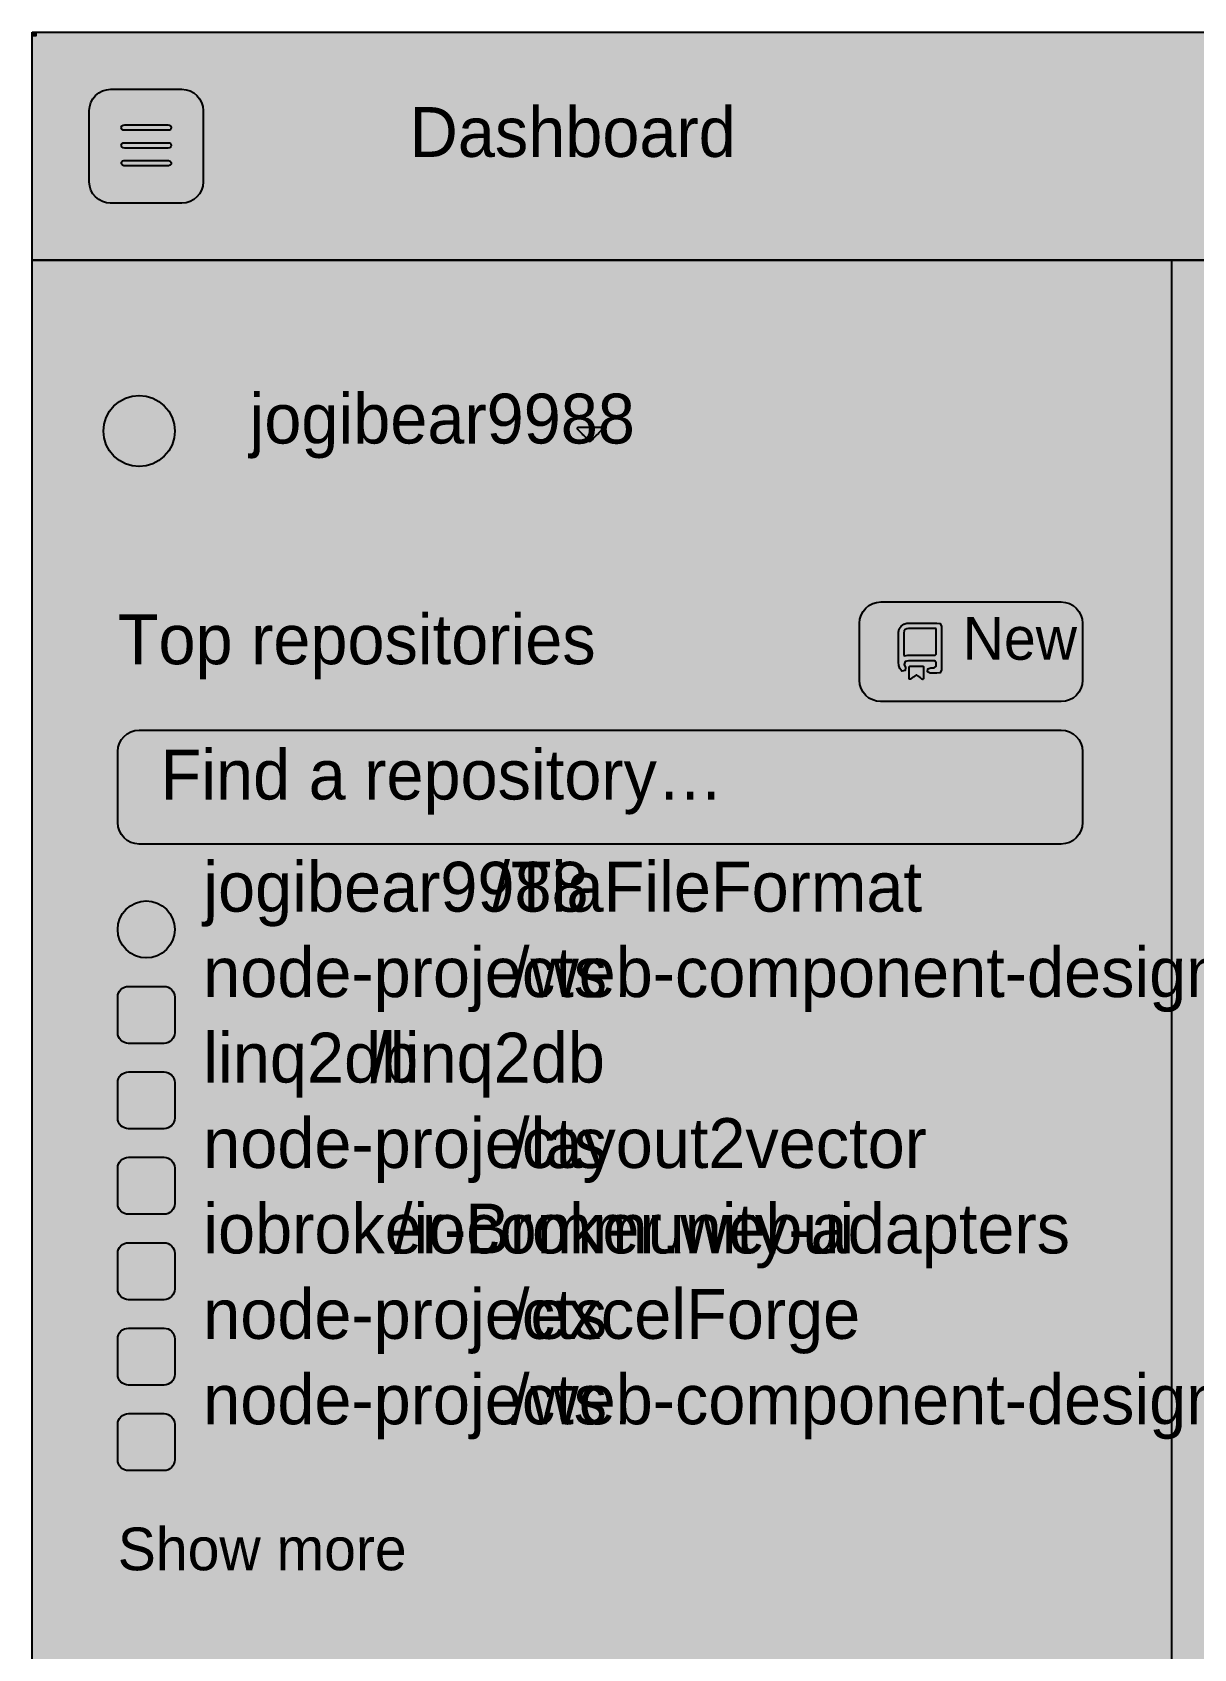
# Model space of a CAD drawing. Extents: x 0 to 2255, y 0 to 8703.
# Drawn here: x 0 to 326.2, y 8249 to 8703 of the extents above; entities that cross this region are included whole.
import ezdxf

# ---------------------------------------------------------------- set-up
doc = ezdxf.new("R2010")
doc.units = 0

msp = doc.modelspace()

# ---------------------------------------------------------------- hatches: boundary and pattern name
at = {"true_color": 0x0d1117}
for points in [[(0, 8703), (1280, 8703), (1280, 0.44), (0, 0.44)], [(0, 8639), (1280, 8639), (1280, 0.44), (0, 0.44)], [(0, 8639), (320, 8639), (320, 0.44), (0, 0.44)], [(30, 8507), (289, 8507), (289, 8507), (290.17, 8506.88), (291.3, 8506.54), (292.33, 8505.99), (293.24, 8505.24), (293.99, 8504.33), (294.54, 8503.3), (294.88, 8502.17), (295, 8501), (295, 8481), (295, 8481), (294.88, 8479.83), (294.54, 8478.7), (293.99, 8477.67), (293.24, 8476.76), (292.33, 8476.01), (291.3, 8475.46), (290.17, 8475.12), (289, 8475), (30, 8475), (30, 8475), (28.83, 8475.12), (27.7, 8475.46), (26.67, 8476.01), (25.76, 8476.76), (25.01, 8477.67), (24.46, 8478.7), (24.12, 8479.83), (24, 8481), (24, 8501), (24, 8501), (24.12, 8502.17), (24.46, 8503.3), (25.01, 8504.33), (25.76, 8505.24), (26.67, 8505.99), (27.7, 8506.54), (28.83, 8506.88), (30, 8507)]]:
    msp.add_hatch(color=256, dxfattribs=at).paths.add_polyline_path(points, flags=0)
at = {"true_color": 0x010409}
for points in [[(0, 8703), (1280, 8703), (1280, 8639), (0, 8639)], [(0, 8639), (1280, 8639), (1280, 0.44), (0, 0.44)]]:
    msp.add_hatch(color=256, dxfattribs=at).paths.add_polyline_path(points, flags=0)
at = {"true_color": 0x1f6feb}
msp.add_hatch(color=256, dxfattribs=at).paths.add_polyline_path([(0, 8703), (1, 8703), (1, 8702), (0, 8702)], flags=0)
at = {"true_color": 0x9198a1}
h = msp.add_hatch(color=256, dxfattribs=at)
h.paths.add_polyline_path([(25, 8676.25), (25.14, 8676.69), (25.5, 8676.96), (25.96, 8677), (26.43, 8677), (26.89, 8677), (27.36, 8677), (27.82, 8677), (28.29, 8677), (28.75, 8677), (29.21, 8677), (29.68, 8677), (30.14, 8677), (30.61, 8677), (31.07, 8677), (31.54, 8677), (32, 8677), (32.46, 8677), (32.93, 8677), (33.39, 8677), (33.86, 8677), (34.32, 8677), (34.79, 8677), (35.25, 8677), (35.71, 8677), (36.18, 8677), (36.64, 8677), (37.11, 8677), (37.57, 8677), (38.04, 8677), (38.5, 8676.96), (38.86, 8676.69), (39, 8676.25), (38.86, 8675.81), (38.5, 8675.54), (38.04, 8675.5), (37.57, 8675.5), (37.11, 8675.5), (36.64, 8675.5), (36.18, 8675.5), (35.71, 8675.5), (35.25, 8675.5), (34.79, 8675.5), (34.32, 8675.5), (33.86, 8675.5), (33.39, 8675.5), (32.93, 8675.5), (32.46, 8675.5), (32, 8675.5), (31.54, 8675.5), (31.07, 8675.5), (30.61, 8675.5), (30.14, 8675.5), (29.68, 8675.5), (29.21, 8675.5), (28.75, 8675.5), (28.29, 8675.5), (27.82, 8675.5), (27.36, 8675.5), (26.89, 8675.5), (26.43, 8675.5), (25.96, 8675.5), (25.5, 8675.54), (25.14, 8675.81), (25, 8676.25)], flags=0)
h.paths.add_polyline_path([(25, 8671.25), (25.14, 8671.69), (25.5, 8671.96), (25.96, 8672), (26.43, 8672), (26.89, 8672), (27.36, 8672), (27.82, 8672), (28.29, 8672), (28.75, 8672), (29.21, 8672), (29.68, 8672), (30.14, 8672), (30.61, 8672), (31.07, 8672), (31.54, 8672), (32, 8672), (32.46, 8672), (32.93, 8672), (33.39, 8672), (33.86, 8672), (34.32, 8672), (34.79, 8672), (35.25, 8672), (35.71, 8672), (36.18, 8672), (36.64, 8672), (37.11, 8672), (37.57, 8672), (38.04, 8672), (38.5, 8671.96), (38.86, 8671.69), (39, 8671.25), (38.86, 8670.81), (38.5, 8670.54), (38.04, 8670.5), (37.57, 8670.5), (37.11, 8670.5), (36.64, 8670.5), (36.18, 8670.5), (35.71, 8670.5), (35.25, 8670.5), (34.79, 8670.5), (34.32, 8670.5), (33.86, 8670.5), (33.39, 8670.5), (32.93, 8670.5), (32.46, 8670.5), (32, 8670.5), (31.54, 8670.5), (31.07, 8670.5), (30.61, 8670.5), (30.14, 8670.5), (29.68, 8670.5), (29.21, 8670.5), (28.75, 8670.5), (28.29, 8670.5), (27.82, 8670.5), (27.36, 8670.5), (26.89, 8670.5), (26.43, 8670.5), (25.96, 8670.5), (25.5, 8670.54), (25.14, 8670.81), (25, 8671.25)], flags=0)
h.paths.add_polyline_path([(25.75, 8667), (26.21, 8667), (26.68, 8667), (27.14, 8667), (27.61, 8667), (28.07, 8667), (28.54, 8667), (29, 8667), (29.46, 8667), (29.93, 8667), (30.39, 8667), (30.86, 8667), (31.32, 8667), (31.79, 8667), (32.25, 8667), (32.71, 8667), (33.18, 8667), (33.64, 8667), (34.11, 8667), (34.57, 8667), (35.04, 8667), (35.5, 8667), (35.96, 8667), (36.43, 8667), (36.89, 8667), (37.36, 8667), (37.82, 8667), (38.29, 8667), (38.71, 8666.84), (38.97, 8666.46), (38.96, 8666), (38.69, 8665.64), (38.25, 8665.5), (37.79, 8665.5), (37.32, 8665.5), (36.86, 8665.5), (36.39, 8665.5), (35.93, 8665.5), (35.46, 8665.5), (35, 8665.5), (34.54, 8665.5), (34.07, 8665.5), (33.61, 8665.5), (33.14, 8665.5), (32.68, 8665.5), (32.21, 8665.5), (31.75, 8665.5), (31.29, 8665.5), (30.82, 8665.5), (30.36, 8665.5), (29.89, 8665.5), (29.43, 8665.5), (28.96, 8665.5), (28.5, 8665.5), (28.04, 8665.5), (27.57, 8665.5), (27.11, 8665.5), (26.64, 8665.5), (26.18, 8665.5), (25.71, 8665.5), (25.29, 8665.66), (25.03, 8666.04), (25.04, 8666.5), (25.31, 8666.86), (25.75, 8667)], flags=0)
at = {"true_color": 0xffffff}
for points in [[(30, 8601), (30, 8601), (30, 8601), (31.95, 8600.81), (33.83, 8600.24), (35.56, 8599.31), (37.07, 8598.07), (38.31, 8596.56), (39.24, 8594.83), (39.81, 8592.95), (40, 8591), (40, 8591), (40, 8591), (39.81, 8589.05), (39.24, 8587.17), (38.31, 8585.44), (37.07, 8583.93), (35.56, 8582.69), (33.83, 8581.76), (31.95, 8581.19), (30, 8581), (30, 8581), (30, 8581), (28.05, 8581.19), (26.17, 8581.76), (24.44, 8582.69), (22.93, 8583.93), (21.69, 8585.44), (20.76, 8587.17), (20.19, 8589.05), (20, 8591), (20, 8591), (20, 8591), (20.19, 8592.95), (20.76, 8594.83), (21.69, 8596.56), (22.93, 8598.07), (24.44, 8599.31), (26.17, 8600.24), (28.05, 8600.81), (30, 8601)], [(32, 8459), (32, 8459), (32, 8459), (33.56, 8458.85), (35.06, 8458.39), (36.44, 8457.65), (37.66, 8456.66), (38.65, 8455.44), (39.39, 8454.06), (39.85, 8452.56), (40, 8451), (40, 8451), (40, 8451), (39.85, 8449.44), (39.39, 8447.94), (38.65, 8446.56), (37.66, 8445.34), (36.44, 8444.35), (35.06, 8443.61), (33.56, 8443.15), (32, 8443), (32, 8443), (32, 8443), (30.44, 8443.15), (28.94, 8443.61), (27.56, 8444.35), (26.34, 8445.34), (25.35, 8446.56), (24.61, 8447.94), (24.15, 8449.44), (24, 8451), (24, 8451), (24, 8451), (24.15, 8452.56), (24.61, 8454.06), (25.35, 8455.44), (26.34, 8456.66), (27.56, 8457.65), (28.94, 8458.39), (30.44, 8458.85), (32, 8459)], [(27, 8435), (37, 8435), (37, 8435), (37.59, 8434.94), (38.15, 8434.77), (38.67, 8434.49), (39.12, 8434.12), (39.49, 8433.67), (39.77, 8433.15), (39.94, 8432.59), (40, 8432), (40, 8422), (40, 8422), (39.94, 8421.41), (39.77, 8420.85), (39.49, 8420.33), (39.12, 8419.88), (38.67, 8419.51), (38.15, 8419.23), (37.59, 8419.06), (37, 8419), (27, 8419), (27, 8419), (26.41, 8419.06), (25.85, 8419.23), (25.33, 8419.51), (24.88, 8419.88), (24.51, 8420.33), (24.23, 8420.85), (24.06, 8421.41), (24, 8422), (24, 8432), (24, 8432), (24.06, 8432.59), (24.23, 8433.15), (24.51, 8433.67), (24.88, 8434.12), (25.33, 8434.49), (25.85, 8434.77), (26.41, 8434.94), (27, 8435)], [(27, 8411), (37, 8411), (37, 8411), (37.59, 8410.94), (38.15, 8410.77), (38.67, 8410.49), (39.12, 8410.12), (39.49, 8409.67), (39.77, 8409.15), (39.94, 8408.59), (40, 8408), (40, 8398), (40, 8398), (39.94, 8397.41), (39.77, 8396.85), (39.49, 8396.33), (39.12, 8395.88), (38.67, 8395.51), (38.15, 8395.23), (37.59, 8395.06), (37, 8395), (27, 8395), (27, 8395), (26.41, 8395.06), (25.85, 8395.23), (25.33, 8395.51), (24.88, 8395.88), (24.51, 8396.33), (24.23, 8396.85), (24.06, 8397.41), (24, 8398), (24, 8408), (24, 8408), (24.06, 8408.59), (24.23, 8409.15), (24.51, 8409.67), (24.88, 8410.12), (25.33, 8410.49), (25.85, 8410.77), (26.41, 8410.94), (27, 8411)], [(27, 8387), (37, 8387), (37, 8387), (37.59, 8386.94), (38.15, 8386.77), (38.67, 8386.49), (39.12, 8386.12), (39.49, 8385.67), (39.77, 8385.15), (39.94, 8384.59), (40, 8384), (40, 8374), (40, 8374), (39.94, 8373.41), (39.77, 8372.85), (39.49, 8372.33), (39.12, 8371.88), (38.67, 8371.51), (38.15, 8371.23), (37.59, 8371.06), (37, 8371), (27, 8371), (27, 8371), (26.41, 8371.06), (25.85, 8371.23), (25.33, 8371.51), (24.88, 8371.88), (24.51, 8372.33), (24.23, 8372.85), (24.06, 8373.41), (24, 8374), (24, 8384), (24, 8384), (24.06, 8384.59), (24.23, 8385.15), (24.51, 8385.67), (24.88, 8386.12), (25.33, 8386.49), (25.85, 8386.77), (26.41, 8386.94), (27, 8387)], [(27, 8363), (37, 8363), (37, 8363), (37.59, 8362.94), (38.15, 8362.77), (38.67, 8362.49), (39.12, 8362.12), (39.49, 8361.67), (39.77, 8361.15), (39.94, 8360.59), (40, 8360), (40, 8350), (40, 8350), (39.94, 8349.41), (39.77, 8348.85), (39.49, 8348.33), (39.12, 8347.88), (38.67, 8347.51), (38.15, 8347.23), (37.59, 8347.06), (37, 8347), (27, 8347), (27, 8347), (26.41, 8347.06), (25.85, 8347.23), (25.33, 8347.51), (24.88, 8347.88), (24.51, 8348.33), (24.23, 8348.85), (24.06, 8349.41), (24, 8350), (24, 8360), (24, 8360), (24.06, 8360.59), (24.23, 8361.15), (24.51, 8361.67), (24.88, 8362.12), (25.33, 8362.49), (25.85, 8362.77), (26.41, 8362.94), (27, 8363)], [(27, 8339), (37, 8339), (37, 8339), (37.59, 8338.94), (38.15, 8338.77), (38.67, 8338.49), (39.12, 8338.12), (39.49, 8337.67), (39.77, 8337.15), (39.94, 8336.59), (40, 8336), (40, 8326), (40, 8326), (39.94, 8325.41), (39.77, 8324.85), (39.49, 8324.33), (39.12, 8323.88), (38.67, 8323.51), (38.15, 8323.23), (37.59, 8323.06), (37, 8323), (27, 8323), (27, 8323), (26.41, 8323.06), (25.85, 8323.23), (25.33, 8323.51), (24.88, 8323.88), (24.51, 8324.33), (24.23, 8324.85), (24.06, 8325.41), (24, 8326), (24, 8336), (24, 8336), (24.06, 8336.59), (24.23, 8337.15), (24.51, 8337.67), (24.88, 8338.12), (25.33, 8338.49), (25.85, 8338.77), (26.41, 8338.94), (27, 8339)], [(27, 8315), (37, 8315), (37, 8315), (37.59, 8314.94), (38.15, 8314.77), (38.67, 8314.49), (39.12, 8314.12), (39.49, 8313.67), (39.77, 8313.15), (39.94, 8312.59), (40, 8312), (40, 8302), (40, 8302), (39.94, 8301.41), (39.77, 8300.85), (39.49, 8300.33), (39.12, 8299.88), (38.67, 8299.51), (38.15, 8299.23), (37.59, 8299.06), (37, 8299), (27, 8299), (27, 8299), (26.41, 8299.06), (25.85, 8299.23), (25.33, 8299.51), (24.88, 8299.88), (24.51, 8300.33), (24.23, 8300.85), (24.06, 8301.41), (24, 8302), (24, 8312), (24, 8312), (24.06, 8312.59), (24.23, 8313.15), (24.51, 8313.67), (24.88, 8314.12), (25.33, 8314.49), (25.85, 8314.77), (26.41, 8314.94), (27, 8315)]]:
    msp.add_hatch(color=256, dxfattribs=at).paths.add_polyline_path(points, flags=0)
at = {"true_color": 0x9198a1}
msp.add_hatch(color=256, dxfattribs=at).paths.add_polyline_path([(153.08, 8591.57), (153.28, 8591.37), (153.48, 8591.18), (153.68, 8590.98), (153.88, 8590.78), (154.08, 8590.58), (154.27, 8590.38), (154.47, 8590.18), (154.67, 8589.98), (154.87, 8589.79), (155.07, 8589.59), (155.27, 8589.39), (155.47, 8589.19), (155.66, 8588.99), (155.86, 8588.79), (156.06, 8588.59), (156.26, 8588.4), (156.46, 8588.2), (156.71, 8588.11), (156.93, 8588.28), (157.13, 8588.47), (157.33, 8588.67), (157.53, 8588.87), (157.73, 8589.07), (157.92, 8589.27), (158.12, 8589.47), (158.32, 8589.67), (158.52, 8589.86), (158.72, 8590.06), (158.92, 8590.26), (159.12, 8590.46), (159.31, 8590.66), (159.51, 8590.86), (159.71, 8591.05), (159.91, 8591.25), (160.11, 8591.45), (160.29, 8591.66), (160.23, 8591.92), (159.97, 8592), (159.69, 8592), (159.41, 8592), (159.13, 8592), (158.85, 8592), (158.57, 8592), (158.29, 8592), (158.01, 8592), (157.72, 8592), (157.44, 8592), (157.16, 8592), (156.88, 8592), (156.6, 8592), (156.32, 8592), (156.04, 8592), (155.76, 8592), (155.48, 8592), (155.2, 8592), (154.92, 8592), (154.64, 8592), (154.36, 8592), (154.07, 8592), (153.79, 8592), (153.51, 8592), (153.23, 8592), (153.02, 8591.83), (153.08, 8591.57)], flags=0)
at = {"true_color": 0x238636}
msp.add_hatch(color=256, dxfattribs=at).paths.add_polyline_path([(238.34, 8543), (289, 8543), (289, 8543), (290.17, 8542.88), (291.3, 8542.54), (292.33, 8541.99), (293.24, 8541.24), (293.99, 8540.33), (294.54, 8539.3), (294.88, 8538.17), (295, 8537), (295, 8521), (295, 8521), (294.88, 8519.83), (294.54, 8518.7), (293.99, 8517.67), (293.24, 8516.76), (292.33, 8516.01), (291.3, 8515.46), (290.17, 8515.12), (289, 8515), (238.34, 8515), (238.34, 8515), (237.17, 8515.12), (236.05, 8515.46), (235.01, 8516.01), (234.1, 8516.76), (233.35, 8517.67), (232.8, 8518.7), (232.46, 8519.83), (232.34, 8521), (232.34, 8537), (232.34, 8537), (232.46, 8538.17), (232.8, 8539.3), (233.35, 8540.33), (234.1, 8541.24), (235.01, 8541.99), (236.05, 8542.54), (237.17, 8542.88), (238.34, 8543)], flags=0)
at = {"true_color": 0xffffff}
h = msp.add_hatch(color=256, dxfattribs=at)
h.paths.add_polyline_path([(243.34, 8534.5), (243.52, 8535.41), (244.01, 8536.2), (244.76, 8536.75), (245.65, 8536.99), (246.59, 8537), (247.52, 8537), (248.45, 8537), (249.39, 8537), (250.32, 8537), (251.26, 8537), (252.19, 8537), (253.13, 8537), (254.06, 8537), (254.97, 8536.9), (255.34, 8536.09), (255.34, 8535.16), (255.34, 8534.23), (255.34, 8533.29), (255.34, 8532.36), (255.34, 8531.42), (255.34, 8530.49), (255.34, 8529.56), (255.34, 8528.62), (255.34, 8527.69), (255.34, 8526.75), (255.34, 8525.82), (255.34, 8524.89), (255.34, 8523.95), (255.01, 8523.13), (254.1, 8523), (253.17, 8523), (252.24, 8523), (251.44, 8523.38), (251.53, 8524.25), (252.4, 8524.5), (253.33, 8524.5), (253.84, 8524.92), (253.84, 8525.86), (253.55, 8526.5), (252.62, 8526.5), (251.69, 8526.5), (250.75, 8526.5), (249.82, 8526.5), (248.88, 8526.5), (247.95, 8526.5), (247.02, 8526.5), (246.08, 8526.5), (245.2, 8526.27), (244.85, 8525.44), (245.26, 8524.62), (245.14, 8523.76), (244.28, 8523.59), (243.66, 8524.28), (243.37, 8525.16), (243.34, 8526.09), (243.34, 8527.03), (243.34, 8527.96), (243.34, 8528.9), (243.34, 8529.83), (243.34, 8530.76), (243.34, 8531.7), (243.34, 8532.63), (243.34, 8533.57), (243.34, 8534.5)], flags=0)
h.paths.add_polyline_path([(253.84, 8535.5), (253.33, 8535.5), (252.82, 8535.5), (252.31, 8535.5), (251.79, 8535.5), (251.28, 8535.5), (250.77, 8535.5), (250.26, 8535.5), (249.74, 8535.5), (249.23, 8535.5), (248.72, 8535.5), (248.2, 8535.5), (247.69, 8535.5), (247.18, 8535.5), (246.67, 8535.5), (246.15, 8535.5), (245.64, 8535.48), (245.19, 8535.26), (244.9, 8534.84), (244.84, 8534.33), (244.84, 8533.82), (244.84, 8533.31), (244.84, 8532.79), (244.84, 8532.28), (244.84, 8531.77), (244.84, 8531.26), (244.84, 8530.74), (244.84, 8530.23), (244.84, 8529.72), (244.84, 8529.2), (244.84, 8528.69), (244.84, 8528.18), (244.96, 8527.84), (245.45, 8527.97), (245.97, 8528), (246.48, 8528), (246.99, 8528), (247.5, 8528), (248.02, 8528), (248.53, 8528), (249.04, 8528), (249.55, 8528), (250.07, 8528), (250.58, 8528), (251.09, 8528), (251.6, 8528), (252.12, 8528), (252.63, 8528), (253.14, 8528), (253.65, 8528), (253.84, 8528.32), (253.84, 8528.84), (253.84, 8529.35), (253.84, 8529.86), (253.84, 8530.37), (253.84, 8530.89), (253.84, 8531.4), (253.84, 8531.91), (253.84, 8532.42), (253.84, 8532.94), (253.84, 8533.45), (253.84, 8533.96), (253.84, 8534.47), (253.84, 8534.99), (253.84, 8535.5)], flags=0)
h.paths.add_polyline_path([(246.34, 8524.75), (246.46, 8524.96), (246.7, 8525), (246.94, 8525), (247.19, 8525), (247.44, 8525), (247.69, 8525), (247.93, 8525), (248.18, 8525), (248.43, 8525), (248.68, 8525), (248.92, 8525), (249.17, 8525), (249.42, 8525), (249.67, 8525), (249.91, 8525), (250.16, 8524.99), (250.33, 8524.83), (250.34, 8524.58), (250.34, 8524.33), (250.34, 8524.09), (250.34, 8523.84), (250.34, 8523.59), (250.34, 8523.34), (250.34, 8523.1), (250.34, 8522.85), (250.34, 8522.6), (250.34, 8522.35), (250.34, 8522.11), (250.34, 8521.86), (250.34, 8521.61), (250.31, 8521.37), (250.1, 8521.25), (249.88, 8521.35), (249.68, 8521.5), (249.49, 8521.64), (249.29, 8521.79), (249.09, 8521.94), (248.89, 8522.09), (248.69, 8522.24), (248.5, 8522.39), (248.26, 8522.42), (248.06, 8522.28), (247.86, 8522.14), (247.66, 8521.99), (247.46, 8521.84), (247.26, 8521.69), (247.07, 8521.54), (246.87, 8521.39), (246.66, 8521.26), (246.43, 8521.31), (246.34, 8521.53), (246.34, 8521.78), (246.34, 8522.03), (246.34, 8522.28), (246.34, 8522.52), (246.34, 8522.77), (246.34, 8523.02), (246.34, 8523.27), (246.34, 8523.51), (246.34, 8523.76), (246.34, 8524.01), (246.34, 8524.26), (246.34, 8524.5), (246.34, 8524.75)], flags=0)

# ---------------------------------------------------------------- linework, layer by layer
at = {"true_color": 0x0d1117}
for points in [[(0, 8703), (1280, 8703), (1280, 0.44), (0, 0.44)], [(0, 8639), (1280, 8639), (1280, 0.44), (0, 0.44)], [(0, 8639), (320, 8639), (320, 0.44), (0, 0.44)]]:
    msp.add_lwpolyline(points, close=True, dxfattribs=at)
at = {"true_color": 0x010409}
for points in [[(0, 8703), (1280, 8703), (1280, 8639), (0, 8639)], [(0, 8639), (1280, 8639), (1280, 0.44), (0, 0.44)]]:
    msp.add_lwpolyline(points, close=True, dxfattribs=at)
at = {"true_color": 0x1f6feb}
msp.add_lwpolyline([(0, 8703), (1, 8703), (1, 8702), (0, 8702)], close=True, dxfattribs=at)
at = {"true_color": 0x3d444d}
for points in [[(22, 8687), (42, 8687), (42, 8687), (43.17, 8686.88), (44.3, 8686.54), (45.33, 8685.99), (46.24, 8685.24), (46.99, 8684.33), (47.54, 8683.3), (47.88, 8682.17), (48, 8681), (48, 8661), (48, 8661), (47.88, 8659.83), (47.54, 8658.7), (46.99, 8657.67), (46.24, 8656.76), (45.33, 8656.01), (44.3, 8655.46), (43.17, 8655.12), (42, 8655), (22, 8655), (22, 8655), (20.83, 8655.12), (19.7, 8655.46), (18.67, 8656.01), (17.76, 8656.76), (17.01, 8657.67), (16.46, 8658.7), (16.12, 8659.83), (16, 8661), (16, 8681), (16, 8681), (16.12, 8682.17), (16.46, 8683.3), (17.01, 8684.33), (17.76, 8685.24), (18.67, 8685.99), (19.7, 8686.54), (20.83, 8686.88), (22, 8687)], [(30, 8507), (289, 8507), (289, 8507), (290.17, 8506.88), (291.3, 8506.54), (292.33, 8505.99), (293.24, 8505.24), (293.99, 8504.33), (294.54, 8503.3), (294.88, 8502.17), (295, 8501), (295, 8481), (295, 8481), (294.88, 8479.83), (294.54, 8478.7), (293.99, 8477.67), (293.24, 8476.76), (292.33, 8476.01), (291.3, 8475.46), (290.17, 8475.12), (289, 8475), (30, 8475), (30, 8475), (28.83, 8475.12), (27.7, 8475.46), (26.67, 8476.01), (25.76, 8476.76), (25.01, 8477.67), (24.46, 8478.7), (24.12, 8479.83), (24, 8481), (24, 8501), (24, 8501), (24.12, 8502.17), (24.46, 8503.3), (25.01, 8504.33), (25.76, 8505.24), (26.67, 8505.99), (27.7, 8506.54), (28.83, 8506.88), (30, 8507)]]:
    msp.add_lwpolyline(points, close=True, dxfattribs=at)
at = {"true_color": 0x9198a1}
for points in [[(25, 8676.25), (25.14, 8676.69), (25.5, 8676.96), (25.96, 8677), (26.43, 8677), (26.89, 8677), (27.36, 8677), (27.82, 8677), (28.29, 8677), (28.75, 8677), (29.21, 8677), (29.68, 8677), (30.14, 8677), (30.61, 8677), (31.07, 8677), (31.54, 8677), (32, 8677), (32.46, 8677), (32.93, 8677), (33.39, 8677), (33.86, 8677), (34.32, 8677), (34.79, 8677), (35.25, 8677), (35.71, 8677), (36.18, 8677), (36.64, 8677), (37.11, 8677), (37.57, 8677), (38.04, 8677), (38.5, 8676.96), (38.86, 8676.69), (39, 8676.25), (38.86, 8675.81), (38.5, 8675.54), (38.04, 8675.5), (37.57, 8675.5), (37.11, 8675.5), (36.64, 8675.5), (36.18, 8675.5), (35.71, 8675.5), (35.25, 8675.5), (34.79, 8675.5), (34.32, 8675.5), (33.86, 8675.5), (33.39, 8675.5), (32.93, 8675.5), (32.46, 8675.5), (32, 8675.5), (31.54, 8675.5), (31.07, 8675.5), (30.61, 8675.5), (30.14, 8675.5), (29.68, 8675.5), (29.21, 8675.5), (28.75, 8675.5), (28.29, 8675.5), (27.82, 8675.5), (27.36, 8675.5), (26.89, 8675.5), (26.43, 8675.5), (25.96, 8675.5), (25.5, 8675.54), (25.14, 8675.81), (25, 8676.25)], [(25, 8671.25), (25.14, 8671.69), (25.5, 8671.96), (25.96, 8672), (26.43, 8672), (26.89, 8672), (27.36, 8672), (27.82, 8672), (28.29, 8672), (28.75, 8672), (29.21, 8672), (29.68, 8672), (30.14, 8672), (30.61, 8672), (31.07, 8672), (31.54, 8672), (32, 8672), (32.46, 8672), (32.93, 8672), (33.39, 8672), (33.86, 8672), (34.32, 8672), (34.79, 8672), (35.25, 8672), (35.71, 8672), (36.18, 8672), (36.64, 8672), (37.11, 8672), (37.57, 8672), (38.04, 8672), (38.5, 8671.96), (38.86, 8671.69), (39, 8671.25), (38.86, 8670.81), (38.5, 8670.54), (38.04, 8670.5), (37.57, 8670.5), (37.11, 8670.5), (36.64, 8670.5), (36.18, 8670.5), (35.71, 8670.5), (35.25, 8670.5), (34.79, 8670.5), (34.32, 8670.5), (33.86, 8670.5), (33.39, 8670.5), (32.93, 8670.5), (32.46, 8670.5), (32, 8670.5), (31.54, 8670.5), (31.07, 8670.5), (30.61, 8670.5), (30.14, 8670.5), (29.68, 8670.5), (29.21, 8670.5), (28.75, 8670.5), (28.29, 8670.5), (27.82, 8670.5), (27.36, 8670.5), (26.89, 8670.5), (26.43, 8670.5), (25.96, 8670.5), (25.5, 8670.54), (25.14, 8670.81), (25, 8671.25)], [(25.75, 8667), (26.21, 8667), (26.68, 8667), (27.14, 8667), (27.61, 8667), (28.07, 8667), (28.54, 8667), (29, 8667), (29.46, 8667), (29.93, 8667), (30.39, 8667), (30.86, 8667), (31.32, 8667), (31.79, 8667), (32.25, 8667), (32.71, 8667), (33.18, 8667), (33.64, 8667), (34.11, 8667), (34.57, 8667), (35.04, 8667), (35.5, 8667), (35.96, 8667), (36.43, 8667), (36.89, 8667), (37.36, 8667), (37.82, 8667), (38.29, 8667), (38.71, 8666.84), (38.97, 8666.46), (38.96, 8666), (38.69, 8665.64), (38.25, 8665.5), (37.79, 8665.5), (37.32, 8665.5), (36.86, 8665.5), (36.39, 8665.5), (35.93, 8665.5), (35.46, 8665.5), (35, 8665.5), (34.54, 8665.5), (34.07, 8665.5), (33.61, 8665.5), (33.14, 8665.5), (32.68, 8665.5), (32.21, 8665.5), (31.75, 8665.5), (31.29, 8665.5), (30.82, 8665.5), (30.36, 8665.5), (29.89, 8665.5), (29.43, 8665.5), (28.96, 8665.5), (28.5, 8665.5), (28.04, 8665.5), (27.57, 8665.5), (27.11, 8665.5), (26.64, 8665.5), (26.18, 8665.5), (25.71, 8665.5), (25.29, 8665.66), (25.03, 8666.04), (25.04, 8666.5), (25.31, 8666.86), (25.75, 8667)], [(153.08, 8591.57), (153.28, 8591.37), (153.48, 8591.18), (153.68, 8590.98), (153.88, 8590.78), (154.08, 8590.58), (154.27, 8590.38), (154.47, 8590.18), (154.67, 8589.98), (154.87, 8589.79), (155.07, 8589.59), (155.27, 8589.39), (155.47, 8589.19), (155.66, 8588.99), (155.86, 8588.79), (156.06, 8588.59), (156.26, 8588.4), (156.46, 8588.2), (156.71, 8588.11), (156.93, 8588.28), (157.13, 8588.47), (157.33, 8588.67), (157.53, 8588.87), (157.73, 8589.07), (157.92, 8589.27), (158.12, 8589.47), (158.32, 8589.67), (158.52, 8589.86), (158.72, 8590.06), (158.92, 8590.26), (159.12, 8590.46), (159.31, 8590.66), (159.51, 8590.86), (159.71, 8591.05), (159.91, 8591.25), (160.11, 8591.45), (160.29, 8591.66), (160.23, 8591.92), (159.97, 8592), (159.69, 8592), (159.41, 8592), (159.13, 8592), (158.85, 8592), (158.57, 8592), (158.29, 8592), (158.01, 8592), (157.72, 8592), (157.44, 8592), (157.16, 8592), (156.88, 8592), (156.6, 8592), (156.32, 8592), (156.04, 8592), (155.76, 8592), (155.48, 8592), (155.2, 8592), (154.92, 8592), (154.64, 8592), (154.36, 8592), (154.07, 8592), (153.79, 8592), (153.51, 8592), (153.23, 8592), (153.02, 8591.83), (153.08, 8591.57)]]:
    msp.add_lwpolyline(points, close=True, dxfattribs=at)
at = {"true_color": 0xffffff}
for points in [[(30, 8601), (30, 8601), (30, 8601), (31.95, 8600.81), (33.83, 8600.24), (35.56, 8599.31), (37.07, 8598.07), (38.31, 8596.56), (39.24, 8594.83), (39.81, 8592.95), (40, 8591), (40, 8591), (40, 8591), (39.81, 8589.05), (39.24, 8587.17), (38.31, 8585.44), (37.07, 8583.93), (35.56, 8582.69), (33.83, 8581.76), (31.95, 8581.19), (30, 8581), (30, 8581), (30, 8581), (28.05, 8581.19), (26.17, 8581.76), (24.44, 8582.69), (22.93, 8583.93), (21.69, 8585.44), (20.76, 8587.17), (20.19, 8589.05), (20, 8591), (20, 8591), (20, 8591), (20.19, 8592.95), (20.76, 8594.83), (21.69, 8596.56), (22.93, 8598.07), (24.44, 8599.31), (26.17, 8600.24), (28.05, 8600.81), (30, 8601)], [(238.34, 8543), (289, 8543), (289, 8543), (290.17, 8542.88), (291.3, 8542.54), (292.33, 8541.99), (293.24, 8541.24), (293.99, 8540.33), (294.54, 8539.3), (294.88, 8538.17), (295, 8537), (295, 8521), (295, 8521), (294.88, 8519.83), (294.54, 8518.7), (293.99, 8517.67), (293.24, 8516.76), (292.33, 8516.01), (291.3, 8515.46), (290.17, 8515.12), (289, 8515), (238.34, 8515), (238.34, 8515), (237.17, 8515.12), (236.05, 8515.46), (235.01, 8516.01), (234.1, 8516.76), (233.35, 8517.67), (232.8, 8518.7), (232.46, 8519.83), (232.34, 8521), (232.34, 8537), (232.34, 8537), (232.46, 8538.17), (232.8, 8539.3), (233.35, 8540.33), (234.1, 8541.24), (235.01, 8541.99), (236.05, 8542.54), (237.17, 8542.88), (238.34, 8543)], [(243.34, 8534.5), (243.52, 8535.41), (244.01, 8536.2), (244.76, 8536.75), (245.65, 8536.99), (246.59, 8537), (247.52, 8537), (248.45, 8537), (249.39, 8537), (250.32, 8537), (251.26, 8537), (252.19, 8537), (253.13, 8537), (254.06, 8537), (254.97, 8536.9), (255.34, 8536.09), (255.34, 8535.16), (255.34, 8534.23), (255.34, 8533.29), (255.34, 8532.36), (255.34, 8531.42), (255.34, 8530.49), (255.34, 8529.56), (255.34, 8528.62), (255.34, 8527.69), (255.34, 8526.75), (255.34, 8525.82), (255.34, 8524.89), (255.34, 8523.95), (255.01, 8523.13), (254.1, 8523), (253.17, 8523), (252.24, 8523), (251.44, 8523.38), (251.53, 8524.25), (252.4, 8524.5), (253.33, 8524.5), (253.84, 8524.92), (253.84, 8525.86), (253.55, 8526.5), (252.62, 8526.5), (251.69, 8526.5), (250.75, 8526.5), (249.82, 8526.5), (248.88, 8526.5), (247.95, 8526.5), (247.02, 8526.5), (246.08, 8526.5), (245.2, 8526.27), (244.85, 8525.44), (245.26, 8524.62), (245.14, 8523.76), (244.28, 8523.59), (243.66, 8524.28), (243.37, 8525.16), (243.34, 8526.09), (243.34, 8527.03), (243.34, 8527.96), (243.34, 8528.9), (243.34, 8529.83), (243.34, 8530.76), (243.34, 8531.7), (243.34, 8532.63), (243.34, 8533.57), (243.34, 8534.5)], [(253.84, 8535.5), (253.33, 8535.5), (252.82, 8535.5), (252.31, 8535.5), (251.79, 8535.5), (251.28, 8535.5), (250.77, 8535.5), (250.26, 8535.5), (249.74, 8535.5), (249.23, 8535.5), (248.72, 8535.5), (248.2, 8535.5), (247.69, 8535.5), (247.18, 8535.5), (246.67, 8535.5), (246.15, 8535.5), (245.64, 8535.48), (245.19, 8535.26), (244.9, 8534.84), (244.84, 8534.33), (244.84, 8533.82), (244.84, 8533.31), (244.84, 8532.79), (244.84, 8532.28), (244.84, 8531.77), (244.84, 8531.26), (244.84, 8530.74), (244.84, 8530.23), (244.84, 8529.72), (244.84, 8529.2), (244.84, 8528.69), (244.84, 8528.18), (244.96, 8527.84), (245.45, 8527.97), (245.97, 8528), (246.48, 8528), (246.99, 8528), (247.5, 8528), (248.02, 8528), (248.53, 8528), (249.04, 8528), (249.55, 8528), (250.07, 8528), (250.58, 8528), (251.09, 8528), (251.6, 8528), (252.12, 8528), (252.63, 8528), (253.14, 8528), (253.65, 8528), (253.84, 8528.32), (253.84, 8528.84), (253.84, 8529.35), (253.84, 8529.86), (253.84, 8530.37), (253.84, 8530.89), (253.84, 8531.4), (253.84, 8531.91), (253.84, 8532.42), (253.84, 8532.94), (253.84, 8533.45), (253.84, 8533.96), (253.84, 8534.47), (253.84, 8534.99), (253.84, 8535.5)], [(246.34, 8524.75), (246.46, 8524.96), (246.7, 8525), (246.94, 8525), (247.19, 8525), (247.44, 8525), (247.69, 8525), (247.93, 8525), (248.18, 8525), (248.43, 8525), (248.68, 8525), (248.92, 8525), (249.17, 8525), (249.42, 8525), (249.67, 8525), (249.91, 8525), (250.16, 8524.99), (250.33, 8524.83), (250.34, 8524.58), (250.34, 8524.33), (250.34, 8524.09), (250.34, 8523.84), (250.34, 8523.59), (250.34, 8523.34), (250.34, 8523.1), (250.34, 8522.85), (250.34, 8522.6), (250.34, 8522.35), (250.34, 8522.11), (250.34, 8521.86), (250.34, 8521.61), (250.31, 8521.37), (250.1, 8521.25), (249.88, 8521.35), (249.68, 8521.5), (249.49, 8521.64), (249.29, 8521.79), (249.09, 8521.94), (248.89, 8522.09), (248.69, 8522.24), (248.5, 8522.39), (248.26, 8522.42), (248.06, 8522.28), (247.86, 8522.14), (247.66, 8521.99), (247.46, 8521.84), (247.26, 8521.69), (247.07, 8521.54), (246.87, 8521.39), (246.66, 8521.26), (246.43, 8521.31), (246.34, 8521.53), (246.34, 8521.78), (246.34, 8522.03), (246.34, 8522.28), (246.34, 8522.52), (246.34, 8522.77), (246.34, 8523.02), (246.34, 8523.27), (246.34, 8523.51), (246.34, 8523.76), (246.34, 8524.01), (246.34, 8524.26), (246.34, 8524.5), (246.34, 8524.75)], [(32, 8459), (32, 8459), (32, 8459), (33.56, 8458.85), (35.06, 8458.39), (36.44, 8457.65), (37.66, 8456.66), (38.65, 8455.44), (39.39, 8454.06), (39.85, 8452.56), (40, 8451), (40, 8451), (40, 8451), (39.85, 8449.44), (39.39, 8447.94), (38.65, 8446.56), (37.66, 8445.34), (36.44, 8444.35), (35.06, 8443.61), (33.56, 8443.15), (32, 8443), (32, 8443), (32, 8443), (30.44, 8443.15), (28.94, 8443.61), (27.56, 8444.35), (26.34, 8445.34), (25.35, 8446.56), (24.61, 8447.94), (24.15, 8449.44), (24, 8451), (24, 8451), (24, 8451), (24.15, 8452.56), (24.61, 8454.06), (25.35, 8455.44), (26.34, 8456.66), (27.56, 8457.65), (28.94, 8458.39), (30.44, 8458.85), (32, 8459)], [(27, 8435), (37, 8435), (37, 8435), (37.59, 8434.94), (38.15, 8434.77), (38.67, 8434.49), (39.12, 8434.12), (39.49, 8433.67), (39.77, 8433.15), (39.94, 8432.59), (40, 8432), (40, 8422), (40, 8422), (39.94, 8421.41), (39.77, 8420.85), (39.49, 8420.33), (39.12, 8419.88), (38.67, 8419.51), (38.15, 8419.23), (37.59, 8419.06), (37, 8419), (27, 8419), (27, 8419), (26.41, 8419.06), (25.85, 8419.23), (25.33, 8419.51), (24.88, 8419.88), (24.51, 8420.33), (24.23, 8420.85), (24.06, 8421.41), (24, 8422), (24, 8432), (24, 8432), (24.06, 8432.59), (24.23, 8433.15), (24.51, 8433.67), (24.88, 8434.12), (25.33, 8434.49), (25.85, 8434.77), (26.41, 8434.94), (27, 8435)], [(27, 8411), (37, 8411), (37, 8411), (37.59, 8410.94), (38.15, 8410.77), (38.67, 8410.49), (39.12, 8410.12), (39.49, 8409.67), (39.77, 8409.15), (39.94, 8408.59), (40, 8408), (40, 8398), (40, 8398), (39.94, 8397.41), (39.77, 8396.85), (39.49, 8396.33), (39.12, 8395.88), (38.67, 8395.51), (38.15, 8395.23), (37.59, 8395.06), (37, 8395), (27, 8395), (27, 8395), (26.41, 8395.06), (25.85, 8395.23), (25.33, 8395.51), (24.88, 8395.88), (24.51, 8396.33), (24.23, 8396.85), (24.06, 8397.41), (24, 8398), (24, 8408), (24, 8408), (24.06, 8408.59), (24.23, 8409.15), (24.51, 8409.67), (24.88, 8410.12), (25.33, 8410.49), (25.85, 8410.77), (26.41, 8410.94), (27, 8411)], [(27, 8387), (37, 8387), (37, 8387), (37.59, 8386.94), (38.15, 8386.77), (38.67, 8386.49), (39.12, 8386.12), (39.49, 8385.67), (39.77, 8385.15), (39.94, 8384.59), (40, 8384), (40, 8374), (40, 8374), (39.94, 8373.41), (39.77, 8372.85), (39.49, 8372.33), (39.12, 8371.88), (38.67, 8371.51), (38.15, 8371.23), (37.59, 8371.06), (37, 8371), (27, 8371), (27, 8371), (26.41, 8371.06), (25.85, 8371.23), (25.33, 8371.51), (24.88, 8371.88), (24.51, 8372.33), (24.23, 8372.85), (24.06, 8373.41), (24, 8374), (24, 8384), (24, 8384), (24.06, 8384.59), (24.23, 8385.15), (24.51, 8385.67), (24.88, 8386.12), (25.33, 8386.49), (25.85, 8386.77), (26.41, 8386.94), (27, 8387)], [(27, 8363), (37, 8363), (37, 8363), (37.59, 8362.94), (38.15, 8362.77), (38.67, 8362.49), (39.12, 8362.12), (39.49, 8361.67), (39.77, 8361.15), (39.94, 8360.59), (40, 8360), (40, 8350), (40, 8350), (39.94, 8349.41), (39.77, 8348.85), (39.49, 8348.33), (39.12, 8347.88), (38.67, 8347.51), (38.15, 8347.23), (37.59, 8347.06), (37, 8347), (27, 8347), (27, 8347), (26.41, 8347.06), (25.85, 8347.23), (25.33, 8347.51), (24.88, 8347.88), (24.51, 8348.33), (24.23, 8348.85), (24.06, 8349.41), (24, 8350), (24, 8360), (24, 8360), (24.06, 8360.59), (24.23, 8361.15), (24.51, 8361.67), (24.88, 8362.12), (25.33, 8362.49), (25.85, 8362.77), (26.41, 8362.94), (27, 8363)], [(27, 8339), (37, 8339), (37, 8339), (37.59, 8338.94), (38.15, 8338.77), (38.67, 8338.49), (39.12, 8338.12), (39.49, 8337.67), (39.77, 8337.15), (39.94, 8336.59), (40, 8336), (40, 8326), (40, 8326), (39.94, 8325.41), (39.77, 8324.85), (39.49, 8324.33), (39.12, 8323.88), (38.67, 8323.51), (38.15, 8323.23), (37.59, 8323.06), (37, 8323), (27, 8323), (27, 8323), (26.41, 8323.06), (25.85, 8323.23), (25.33, 8323.51), (24.88, 8323.88), (24.51, 8324.33), (24.23, 8324.85), (24.06, 8325.41), (24, 8326), (24, 8336), (24, 8336), (24.06, 8336.59), (24.23, 8337.15), (24.51, 8337.67), (24.88, 8338.12), (25.33, 8338.49), (25.85, 8338.77), (26.41, 8338.94), (27, 8339)], [(27, 8315), (37, 8315), (37, 8315), (37.59, 8314.94), (38.15, 8314.77), (38.67, 8314.49), (39.12, 8314.12), (39.49, 8313.67), (39.77, 8313.15), (39.94, 8312.59), (40, 8312), (40, 8302), (40, 8302), (39.94, 8301.41), (39.77, 8300.85), (39.49, 8300.33), (39.12, 8299.88), (38.67, 8299.51), (38.15, 8299.23), (37.59, 8299.06), (37, 8299), (27, 8299), (27, 8299), (26.41, 8299.06), (25.85, 8299.23), (25.33, 8299.51), (24.88, 8299.88), (24.51, 8300.33), (24.23, 8300.85), (24.06, 8301.41), (24, 8302), (24, 8312), (24, 8312), (24.06, 8312.59), (24.23, 8313.15), (24.51, 8313.67), (24.88, 8314.12), (25.33, 8314.49), (25.85, 8314.77), (26.41, 8314.94), (27, 8315)]]:
    msp.add_lwpolyline(points, close=True, dxfattribs=at)

# ---------------------------------------------------------------- texts
at = {"true_color": 0xf0f6fc}
for s, p in [('Dashboard', (106, 8668)), ('jogibear9988', (61, 8587.5)), ('Top repositories', (24, 8525.5)), ('jogibear9988', (48, 8456)), ('TiaFileFormat', (134.44, 8456)), ('node-projects', (48, 8432)), ('web-component-designer', (139.94, 8432)), ('linq2db', (48, 8408)), ('linq2db', (100.45, 8408)), ('node-projects', (48, 8384)), ('layout2vector', (139.94, 8384)), ('iobroker-community-adapters', (48, 8360)), ('ioBroker.webui', (107.06, 8360)), ('node-projects', (48, 8336)), ('excelForge', (139.94, 8336)), ('node-projects', (48, 8312)), ('web-component-designer-demo', (139.94, 8312))]:
    msp.add_text(s, height=14, dxfattribs=at).set_placement(p)
at = {"true_color": 0xffffff}
msp.add_text('New', height=12, dxfattribs=at).set_placement((261.34, 8526.75))
at = {"true_color": 0x9198a1}
for s, height, p in [('Find a repository…', 14, (36, 8487.5)), ('/', 14, (128.97, 8456)), ('/', 14, (134.47, 8432)), ('/', 14, (94.98, 8408)), ('/', 14, (134.47, 8384)), ('/', 14, (101.59, 8360)), ('/', 14, (134.47, 8336)), ('/', 14, (134.47, 8312)), ('Show more', 12, (24, 8271))]:
    msp.add_text(s, height=height, dxfattribs=at).set_placement(p)

doc.saveas('drawing.dxf')
